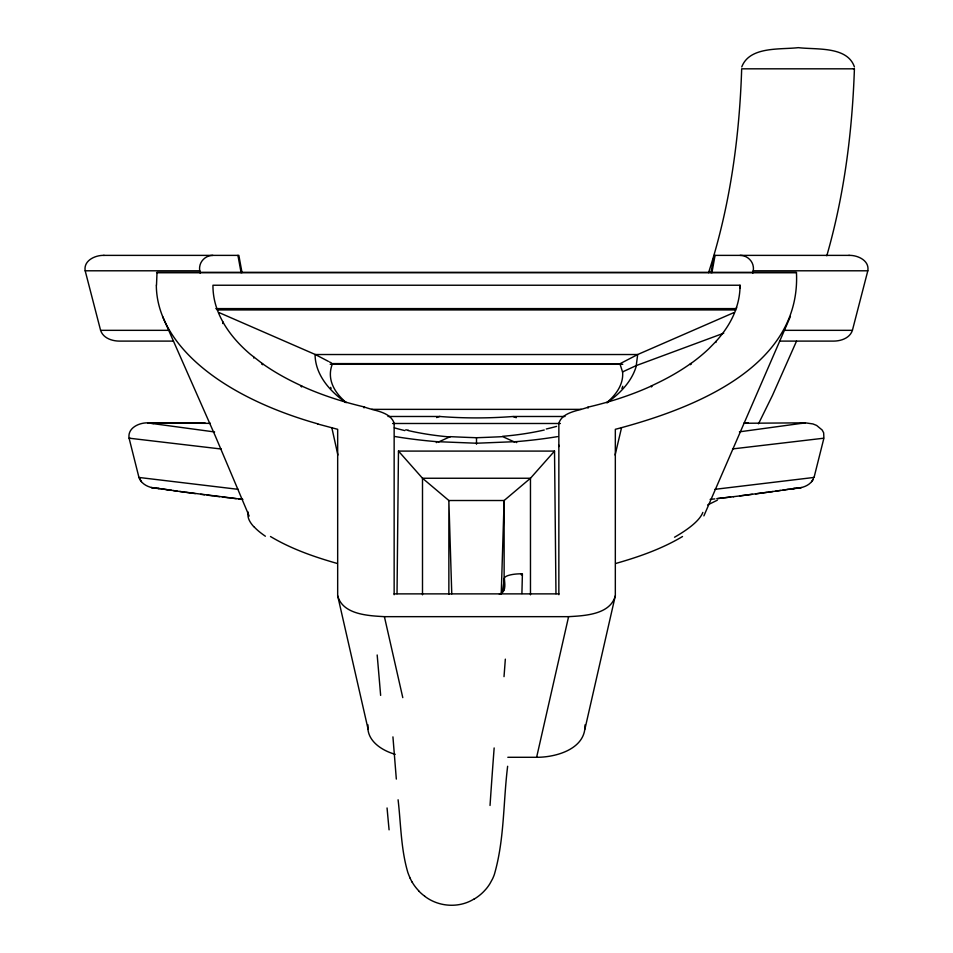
<?xml version="1.0" encoding="UTF-8"?>
<svg xmlns="http://www.w3.org/2000/svg" width="953" height="953" viewBox="0 0 953 953"><rect width="100%" height="100%" fill="white"/><g stroke="black" fill="none" stroke-linecap="round" stroke-linejoin="round"><path stroke-width="1.43" d="M715.882 342.461L715.882 341.519L708.877 348.691A280.563 141.378 0 0 1 691.02 363.427L690.389 363.784A268.96 135.54 0 0 1 656.403 383.523L651.328 385.953L651.328 386.894M156.495 285.185L157.019 272.51L796.458 272.522C801.187 367.918 691.33 409.313 615.328 429.315L615.328 595.756C610.289 614.614 584.773 615.733 568.596 616.662L384.404 616.662C368.227 615.733 342.711 614.614 337.672 595.756L337.672 429.315L317.659 423.978M397.032 593.731L398.473 451.091L554.527 451.091L555.968 593.731M584.999 724.864C585.916 748.951 556.099 757.397 536.622 757.29L507.818 757.29M521.91 593.564L522.399 573.789L521.517 573.801A17.106 4.622 0 0 0 504.351 578.435M501.23 593.886L504.125 500.516L530.464 478.251L554.527 451.091M507.639 766.272C503.148 802.283 504.542 839.581 494.297 874.651A72.321 61.993 7.9 0 1 492.57 878.833L489.937 883.645A56.656 48.246 4.4 0 1 486.435 888.565L484.946 890.233A49.699 42.146 3.2 0 1 478.918 895.832A52.236 43.993 1.9 0 1 474.237 899.024M779.53 341.103L833.899 341.103C841.273 340.983 849.909 338.017 852.411 330.334L867.814 270.795C869.66 260.491 857.581 255.023 848.885 255.38M558.851 446.528L559.006 445.254M521.517 573.801L521.362 574.969M504.399 578.626C504.673 583.808 506.615 591.98 499.348 594.184M606.858 402.559A162.796 65.626 0 0 0 622.583 371.896L636.235 365.595L637.688 354.528L733.643 312.715M504.232 579.96L502.362 592.039M711.891 272.761L715.072 255.38M752.751 273.273L753.204 270.795A9.173 6.492 90 0 0 753.311 266.804C752.572 260.383 746.544 255.273 740.112 255.38M710.986 272.606L714.154 255.38L849.302 255.38M568.596 616.662L536.622 757.29M615.328 595.756L584.916 729.128M615.114 455.034L621.547 427.683M813.183 477.56L814.053 477.441L823.904 438.189L823.654 432.805L822.177 430.029L816.614 425.431L812.957 423.942L805.333 422.834L739.421 431.84M826.799 255.749C844.263 195.02 852.268 131.883 854.412 68.819L853.459 68.819M708.567 272.677C729.891 206.896 739.492 137.78 741.672 68.819L854.138 68.819M741.768 66.913C749.654 46.089 780.304 49.77 798.34 47.65C816.042 49.842 847.265 45.911 854.424 66.924M796.494 341.21L772.49 395.364L758.493 423.811M703.886 515.895L790.43 316.42M811.706 481.622L813.302 479.014C810.312 485.22 803.212 487.757 796.756 488.281M717.311 500.206L707.626 504.959M682.527 536.515C661.87 548.868 638.939 556.874 615.888 563.426M607.132 402.666L607.704 402.345L606.894 402.571M474.153 898.929C459.132 908.388 438.737 907.042 424.74 896.285M332.621 363.593L619.926 363.772L637.688 354.528L315.312 354.528L219.357 312.715M438.13 442.168L450.269 436.653A133.396 8.327 2 0 0 476.5 437.725A133.396 8.327 -2 0 0 502.731 436.653L514.87 442.168M636.235 365.595L723.72 333.193M800.544 487.71L792.753 488.889M795.314 488.293L801.556 487.555M743.781 423.275L805.38 422.834L801.556 423.406M791.359 488.877L793.73 488.532M792.539 488.71L794.719 488.389M793.527 488.567L794.909 488.353M786.725 489.556L790.621 488.984M790.001 489.08L792.36 488.734M783.032 490.092L786.034 489.651M788.512 489.294L775.897 491.105M780.495 490.45L768.868 492.082M772.823 491.534L755.681 493.857M767.391 492.284L739.564 495.929M814.053 477.441L714.881 489.33M823.511 438.237L732.547 448.934M747.14 494.964L752.334 494.297M740.386 495.822L745.842 495.143M733.31 496.704L739.016 496.001M733.774 496.656L717.657 498.562M724.459 497.764L730.641 497.025M716.751 498.657L723.172 497.919M748.105 422.822L746.08 423.037M710.128 499.408L714.857 498.884M744.4 423.215L745.52 423.096M104.115 255.38C95.419 255.023 83.34 260.491 85.186 270.795L100.589 330.334C103.091 338.017 111.727 340.983 119.101 341.103L173.47 341.103M212.888 255.38C206.456 255.273 200.428 260.383 199.689 266.804A9.173 6.492 -90 0 0 199.796 270.795L200.249 273.273M557.529 436.629A272.177 137.161 0 0 1 516.597 441.608L476.5 443.228L436.391 441.632A273.142 137.637 0 0 1 394.935 436.522M103.698 255.38L238.846 255.38L242.014 272.606M85.186 270.795L199.796 270.795M753.204 270.795L867.814 270.795M156.542 272.522L796.458 272.522M740.04 288.151L740.04 285.233L212.96 285.233A262.266 132.157 0 0 0 222.74 321.626L222.728 323.508M215.831 308.605L735.74 308.605M217.26 309.928L735.74 309.928M100.589 330.334L168.717 330.334M784.283 330.334L852.411 330.334M330.226 364.296L622.774 364.296M371.801 409.361L581.199 409.361M387.99 416.485L439.857 416.485A191.803 77.312 0 0 0 513.143 416.485L565.01 416.485M156.244 488.281C149.18 487.793 141.544 484.577 138.947 477.441L129.084 438.177C127.404 427.873 139.174 422.655 147.715 422.846L210.136 423.382M204.966 422.834L147.608 422.834L153.23 423.656M392.6 423.489L560.4 423.489M394.149 593.874L558.851 593.874M238.214 489.342L139.436 477.513M209.648 423.323L210.351 423.394M221.31 449.03L129.084 438.177L130.204 438.332M238.893 498.967L242.872 499.408M241.943 499.312L179.807 491.486M229.828 497.919L236.249 498.657M157.686 488.293L151.456 487.555L159.234 488.734M214.604 431.959L152.945 423.62M222.359 497.025L228.541 497.764M213.984 496.001L219.69 496.704M207.158 495.143L212.626 495.822M200.666 494.297L204.561 494.81M191.601 493.094L195.365 493.606M185.609 492.284L190.338 492.927M184.143 492.082L171.087 490.247M173.351 490.569L177.091 491.105M171.707 490.342L162.379 488.984M166.966 489.651L169.968 490.092M167.24 489.699L160.64 488.734M162.415 488.996L158.055 488.353M158.281 488.389L159.27 488.532M151.444 423.406L147.715 422.846M408.349 430.244L405.764 429.791M331.847 427.79L337.886 455.034M301.613 385.989A251.02 126.499 0 0 0 364.094 406.907C374.136 410.91 390.051 411.47 394.149 423.156L394.149 594.732M341.758 399.664L346.106 402.571M337.112 563.426C314.061 556.862 291.13 548.868 270.485 536.515M395.197 754.299C381.962 750.654 366.19 740.612 368.001 724.864M301.672 386.894L301.672 385.953L296.597 383.523A268.96 135.54 0 0 1 262.611 363.784L250.401 354.325A267.376 134.742 0 0 1 222.716 321.626M315.312 354.528L328.297 361.318M329.381 361.89L331.537 363.022M398.473 451.091L422.501 478.251L448.863 500.516L504.125 500.516L504.137 589.836M412.041 882.061L410.1 878.213M139.174 477.477L141.294 481.622M162.594 316.491L215.247 435.866L249.15 516.049M619.926 363.772L622.523 371.896M402.785 697.632L384.404 616.662M368.084 729.128L337.672 595.756M237.928 255.38L241.109 272.761M398.092 799.781C400.927 824 400.868 848.909 407.836 872.448A81.994 70.331 -8.5 0 0 410.171 878.189M396.329 779.089L392.934 736.883M451.77 593.886L448.863 500.516L448.863 594.303M736.538 308.188L736.538 307.259A268.115 135.112 0 0 0 740.04 285.233M691.02 363.427L691.02 364.368M690.389 363.784L690.389 364.725M651.912 385.62L651.912 386.561M588.037 408.134L588.037 407.193C578.233 411.005 562.746 411.744 558.851 423.156L558.851 594.72M530.476 594.827L530.464 478.251L422.501 478.251L422.501 594.827M516.609 441.632L516.609 442.621M476.5 437.725L476.5 444.217M436.391 441.632L436.391 442.621M364.058 406.955L364.058 407.896M301.088 385.62L301.088 386.561M262.611 363.784L262.611 364.725M261.98 363.427L261.98 364.368M253.76 357.113L253.76 358.042M636.401 365.607A164.5 82.899 0 0 1 607.585 402.309M651.399 385.989A250.091 126.034 0 0 1 588.001 407.145M346.153 402.559A164.011 66.114 0 0 1 332.526 363.581M265.387 536.217A213.341 46.792 9.3 0 1 254.403 527.164M254.058 526.973A221.835 45.553 11.3 0 1 248.34 512.154M702.837 512.416A219.142 44.267 -12.4 0 1 674.545 537.218M317.802 423.859A316.515 159.496 0 0 1 156.328 285.185M736.586 307.259A263.945 133.015 0 0 1 715.858 341.519M341.901 399.617A164.512 82.899 0 0 1 315.074 354.528M450.126 436.974A141.08 57.954 0.6 0 1 407.991 430.506M544.246 430.006A141.104 57.49 -0.7 0 1 502.588 436.319M404.834 430.589A145.678 65.078 0.2 0 1 394.375 427.849M622.762 386.251A135.243 54.512 0 0 1 621.892 388.49M513.095 416.568A122.055 108.332 0 0 1 516.276 417.724M556.6 426.384A145.666 63.613 -0.7 0 1 546.283 428.993M331.108 388.49A135.243 54.512 0 0 1 330.643 387.371M436.641 417.569A122.103 108.523 0.2 0 1 439.833 416.413M490.033 805.464A855.306 82.649 -83.3 0 1 494.154 747.95M505.34 659.154A867.611 29.055 -86.3 0 1 504.018 676.642M424.764 896.261A51.617 43.635 -2.6 0 1 418.57 890.793M418.665 890.721A53.487 45.363 -3.3 0 1 412.113 882.037M389.086 829.849A856.235 143.295 89.8 0 1 387.061 807.965M377.174 654.985A852.983 53.499 84 0 1 380.64 695.392"/></g></svg>
